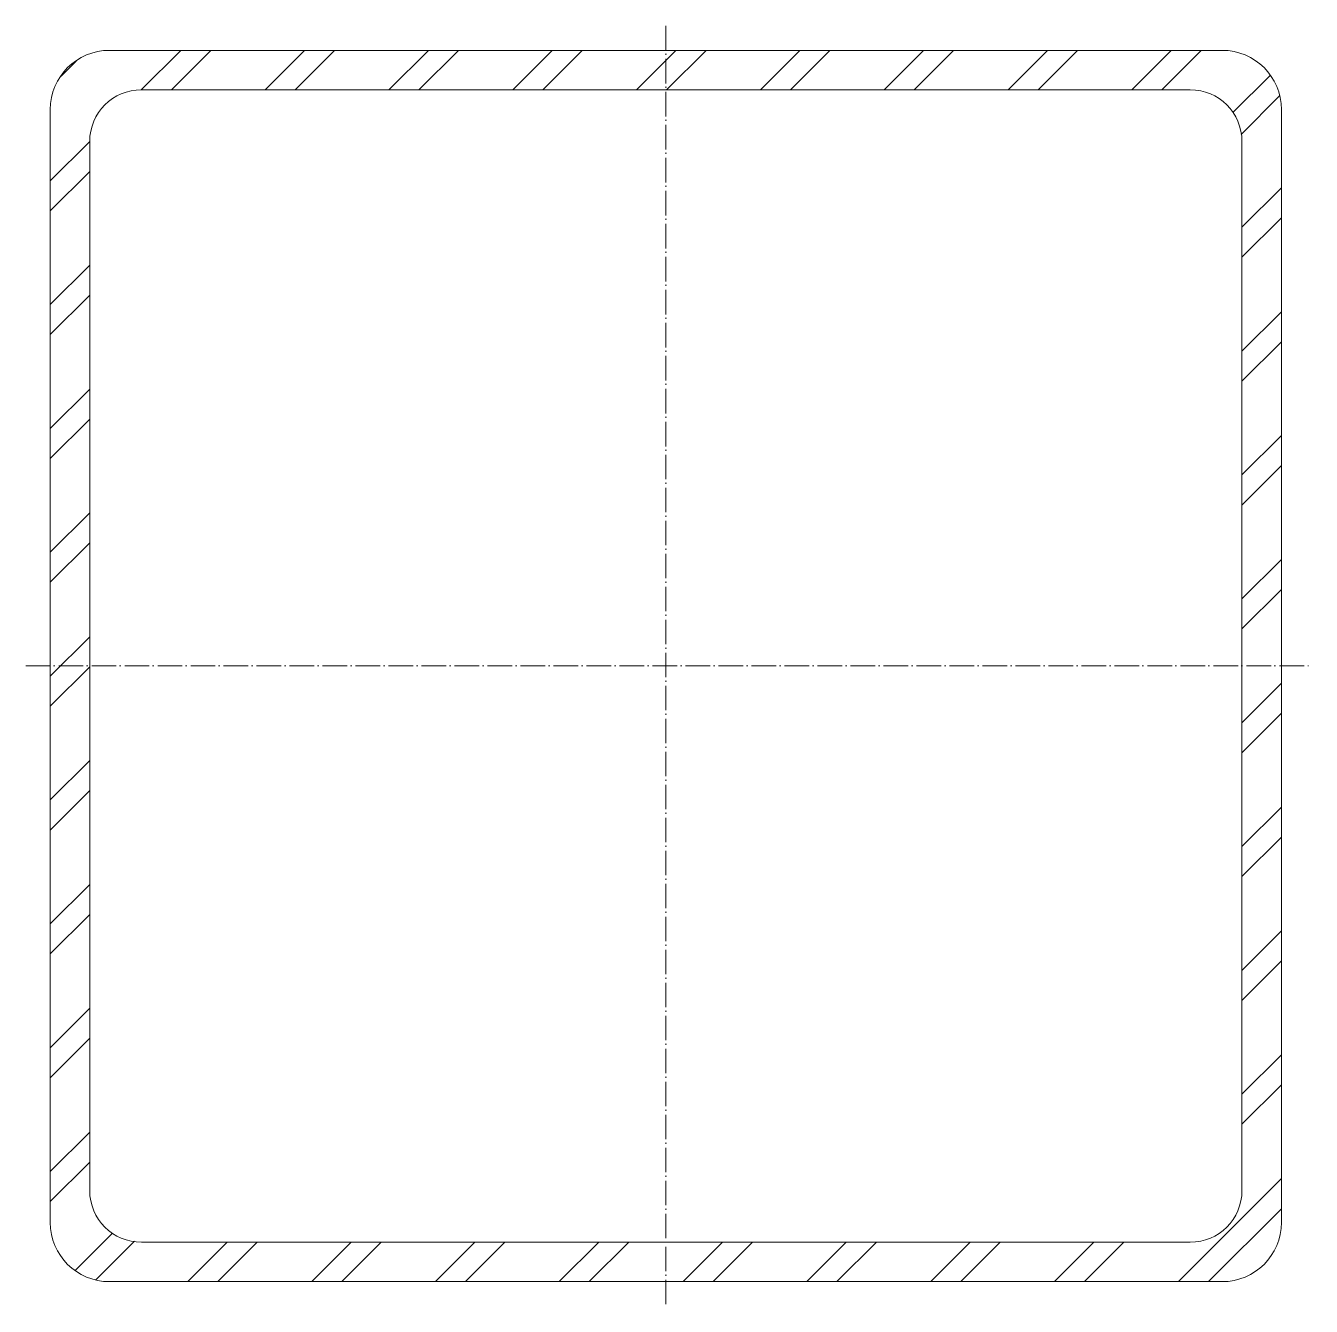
# Model space of a CAD drawing. Header units: metres. Extents: x -130 to 131, y -130 to 130.
import ezdxf

# ---------------------------------------------------------------- set-up
doc = ezdxf.new("R2010")
doc.units = ezdxf.units.M
doc.linetypes.add('MV_hartlijn_staal', pattern=[6.6, 5, -0.8, 0, -0.8])
doc.layers.add('A-DETL-GENF', color=92, linetype='Continuous', lineweight=18)

# ---------------------------------------------------------------- blocks, each defined once
blk = doc.blocks.new('28 Staalprofielen- koker SHS-2d - K250_8-3532332-00_0 Basismaterialen')
at = {"layer": 'A-DETL-GENF', "lineweight": 13}
h = blk.add_hatch(dxfattribs=at)
h.set_pattern_fill('FP_409', color=256, style=0, pattern_type=2)
h.set_pattern_definition([(45, (1065.222, 5487.908), (-12.57236, 12.57236), []), (45, (1065.222, 5506.958), (-12.57236, 12.57236), [])])
h.paths.add_polyline_path([(113, -125), (116.11, -124.59), (119, -123.39), (121.49, -121.49), (123.39, -119), (124.59, -116.11), (125, -113), (125, 113), (124.59, 116.11), (123.39, 119), (121.49, 121.49), (119, 123.39), (116.11, 124.59), (113, 125), (-113, 125), (-116.11, 124.59), (-119, 123.39), (-121.49, 121.49), (-123.39, 119), (-124.59, 116.11), (-125, 113), (-125, -113), (-124.59, -116.11), (-123.39, -119), (-121.49, -121.49), (-119, -123.39), (-116.11, -124.59), (-113, -125)])
h.paths.add_polyline_path([(106.5, -117), (-106.5, -117), (-109.22, -116.64), (-111.75, -115.59), (-113.92, -113.92), (-115.59, -111.75), (-116.64, -109.22), (-117, -106.5), (-117, 106.5), (-116.64, 109.22), (-115.59, 111.75), (-113.92, 113.92), (-111.75, 115.59), (-109.22, 116.64), (-106.5, 117), (106.5, 117), (109.22, 116.64), (111.75, 115.59), (113.92, 113.92), (115.59, 111.75), (116.64, 109.22), (117, 106.5), (117, -106.5), (116.64, -109.22), (115.59, -111.75), (113.92, -113.92), (111.75, -115.59), (109.22, -116.64)])
at = {"layer": 'A-DETL-GENF', "linetype": 'MV_hartlijn_staal', "lineweight": 13}
for p, q in [((0, 130), (0, -130)), ((-130, 0), (131.08, 0))]:
    blk.add_line(p, q, dxfattribs=at)
at = {"layer": 'A-DETL-GENF'}
for p, q in [((113, 125), (-113, 125)), ((-113, 125), (113, 125)), ((-106.5, 117), (106.5, 117)), ((-106.5, 117), (106.5, 117)), ((-125, 113), (-125, -113)), ((-125, -113), (-125, 113)), ((125, -113), (125, 113)), ((125, 113), (125, -113)), ((-117, -106.5), (-117, 106.5)), ((-117, -106.5), (-117, 106.5)), ((117, 106.5), (117, -106.5)), ((117, 106.5), (117, -106.5)), ((106.5, -117), (-106.5, -117)), ((106.5, -117), (-106.5, -117)), ((-113, -125), (113, -125)), ((113, -125), (-113, -125))]:
    blk.add_line(p, q, dxfattribs=at)
for centre, radius, start, end in [((-113, 113), 12, 90, 180), ((-113, 113), 12, 90, 180), ((113, 113), 12, 360, 90), ((113, 113), 12, 360, 90), ((-106.5, 106.5), 10.5, 90, 180), ((-106.5, 106.5), 10.5, 90, 180), ((106.5, 106.5), 10.5, 360, 90), ((106.5, 106.5), 10.5, 360, 90), ((-106.5, -106.5), 10.5, 180, 270), ((-106.5, -106.5), 10.5, 180, 270), ((106.5, -106.5), 10.5, 270, 0), ((106.5, -106.5), 10.5, 270, 360), ((-113, -113), 12, 180, 270), ((-113, -113), 12, 180, 270), ((113, -113), 12, 270, 0), ((113, -113), 12, 270, 0)]:
    blk.add_arc(centre, radius, start, end, dxfattribs=at)

msp = doc.modelspace()

# ---------------------------------------------------------------- block references
msp.add_blockref('28 Staalprofielen- koker SHS-2d - K250_8-3532332-00_0 Basismaterialen', (0, 0))

doc.saveas('drawing.dxf')
